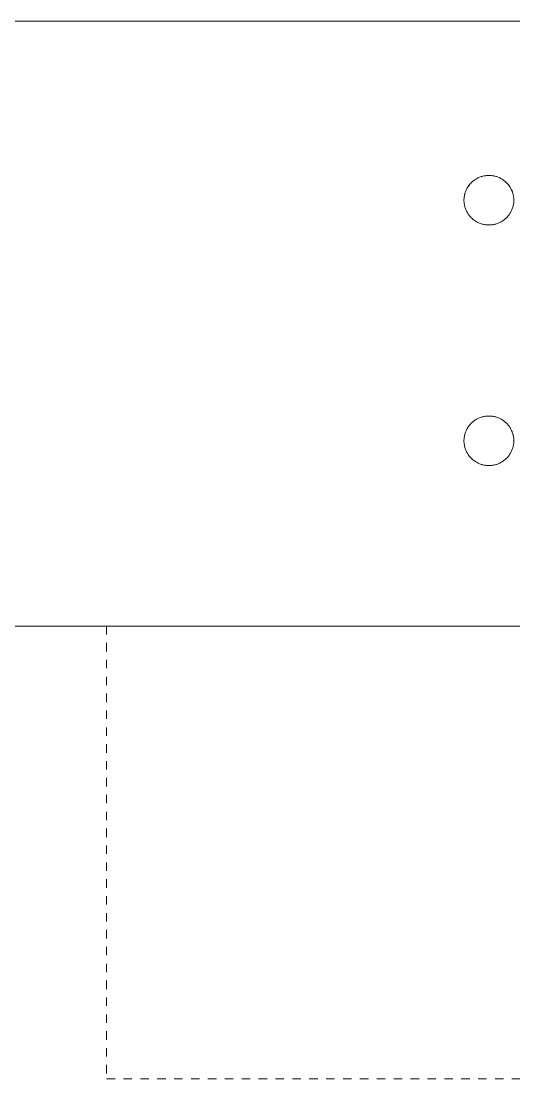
# Model space of a CAD drawing. Header units: inches. Extents: x -9 to 187, y -3 to 135.
# Drawn here: x 38.37 to 44.2, y 48.14 to 60.67 of the extents above; entities that cross this region are included whole.
import ezdxf

# ---------------------------------------------------------------- set-up
doc = ezdxf.new("R2010")
doc.units = ezdxf.units.IN
doc.linetypes.add('HIDDEN', pattern=[1.905, 1.27, -0.635])
doc.layers.add('ZANO_R', color=7, linetype='Continuous', lineweight=0)
doc.layers.add('ZANO_R_przerywana', color=250, linetype='HIDDEN', lineweight=0)

msp = doc.modelspace()

# ---------------------------------------------------------------- linework, layer by layer
at = {"layer": 'ZANO_R'}
for p, q in [((45.28718, 60.66907), (12.03027, 60.66907)), ((43.70909, 58.76555), (43.71687, 58.77229)), ((43.70934, 58.76584), (43.71712, 58.77257)), ((43.71687, 58.77229), (43.72488, 58.77876)), ((43.71712, 58.77257), (43.72512, 58.77902)), ((43.72488, 58.77876), (43.73312, 58.78495)), ((43.72512, 58.77902), (43.73335, 58.78519)), ((43.73312, 58.78495), (43.74156, 58.79084)), ((43.73335, 58.78519), (43.74179, 58.79106)), ((43.74156, 58.79084), (43.75021, 58.79644)), ((43.74179, 58.79106), (43.75042, 58.79664)), ((43.75021, 58.79644), (43.75904, 58.80173)), ((43.75042, 58.79664), (43.75925, 58.80192)), ((43.75904, 58.80173), (43.76806, 58.80671)), ((43.75925, 58.80192), (43.76825, 58.80688)), ((43.76806, 58.80671), (43.77724, 58.81137)), ((43.76825, 58.80688), (43.77742, 58.81153)), ((43.77724, 58.81137), (43.78658, 58.81571)), ((43.77742, 58.81153), (43.78675, 58.81585)), ((43.78658, 58.81571), (43.79607, 58.81972)), ((43.78675, 58.81585), (43.79623, 58.81985)), ((43.79607, 58.81972), (43.80569, 58.8234)), ((43.79623, 58.81985), (43.80583, 58.82351)), ((43.80569, 58.8234), (43.81543, 58.82674)), ((43.80583, 58.82351), (43.81556, 58.82684)), ((43.81543, 58.82674), (43.82528, 58.82973)), ((43.81556, 58.82684), (43.8254, 58.82982)), ((43.82528, 58.82973), (43.83523, 58.83238)), ((43.8254, 58.82982), (43.83534, 58.83246)), ((43.83523, 58.83238), (43.84527, 58.83469)), ((43.83534, 58.83246), (43.84537, 58.83475)), ((43.84527, 58.83469), (43.85538, 58.83664)), ((43.84537, 58.83475), (43.85546, 58.83669)), ((43.85538, 58.83664), (43.86556, 58.83823)), ((43.85546, 58.83669), (43.86562, 58.83827)), ((43.86556, 58.83823), (43.87578, 58.83947)), ((43.86562, 58.83827), (43.87583, 58.8395)), ((43.87578, 58.83947), (43.88604, 58.84036)), ((43.87583, 58.8395), (43.88608, 58.84038)), ((43.88604, 58.84036), (43.89633, 58.84088)), ((43.88608, 58.84038), (43.89635, 58.84089)), ((43.89633, 58.84088), (43.90663, 58.84105)), ((43.89635, 58.84089), (43.90663, 58.84105)), ((43.90663, 58.84105), (43.91692, 58.84088)), ((43.90663, 58.84105), (43.91691, 58.84089)), ((43.91691, 58.84089), (43.92718, 58.84038)), ((43.91692, 58.84088), (43.92721, 58.84036)), ((43.92718, 58.84038), (43.93742, 58.8395)), ((43.92721, 58.84036), (43.93747, 58.83947)), ((43.93742, 58.8395), (43.94763, 58.83827)), ((43.93747, 58.83947), (43.94769, 58.83823)), ((43.94763, 58.83827), (43.95779, 58.83669)), ((43.94769, 58.83823), (43.95787, 58.83664)), ((43.95779, 58.83669), (43.96789, 58.83475)), ((43.95787, 58.83664), (43.96798, 58.83469)), ((43.96789, 58.83475), (43.97791, 58.83246)), ((43.96798, 58.83469), (43.97802, 58.83238)), ((43.97791, 58.83246), (43.98785, 58.82982)), ((43.97802, 58.83238), (43.98797, 58.82973)), ((43.98785, 58.82982), (43.99769, 58.82684)), ((43.98797, 58.82973), (43.99782, 58.82674)), ((43.99769, 58.82684), (44.00742, 58.82351)), ((43.99782, 58.82674), (44.00757, 58.8234)), ((44.00742, 58.82351), (44.01703, 58.81985)), ((44.00757, 58.8234), (44.01719, 58.81972)), ((44.01703, 58.81985), (44.0265, 58.81585)), ((44.01719, 58.81972), (44.02667, 58.81571)), ((44.0265, 58.81585), (44.03583, 58.81153)), ((44.02667, 58.81571), (44.03601, 58.81137)), ((44.03583, 58.81153), (44.045, 58.80688)), ((44.03601, 58.81137), (44.04519, 58.80671)), ((44.045, 58.80688), (44.054, 58.80192)), ((44.04519, 58.80671), (44.05421, 58.80173)), ((44.054, 58.80192), (44.06283, 58.79664)), ((44.05421, 58.80173), (44.06304, 58.79644)), ((44.06283, 58.79664), (44.07147, 58.79106)), ((44.06304, 58.79644), (44.07169, 58.79084)), ((44.07147, 58.79106), (44.0799, 58.78519)), ((44.07169, 58.79084), (44.08014, 58.78495)), ((44.0799, 58.78519), (44.08813, 58.77902)), ((44.08014, 58.78495), (44.08837, 58.77876)), ((44.08813, 58.77902), (44.09613, 58.77257)), ((44.08837, 58.77876), (44.09638, 58.77229)), ((44.09613, 58.77257), (44.10391, 58.76584)), ((44.09638, 58.77229), (44.10417, 58.76555)), ((43.62571, 58.63758), (43.62908, 58.64732)), ((43.626, 58.63815), (43.62937, 58.64786)), ((43.62908, 58.64732), (43.63279, 58.65693)), ((43.62937, 58.64786), (43.63307, 58.65745)), ((43.63279, 58.65693), (43.63682, 58.6664)), ((43.63307, 58.65745), (43.63711, 58.66691)), ((43.63682, 58.6664), (43.64119, 58.67573)), ((43.63711, 58.66691), (43.64148, 58.67622)), ((43.64119, 58.67573), (43.64588, 58.6849)), ((43.64148, 58.67622), (43.64617, 58.68537)), ((43.64588, 58.6849), (43.65089, 58.6939)), ((43.64617, 58.68537), (43.65118, 58.69435)), ((43.65089, 58.6939), (43.6562, 58.70272)), ((43.65118, 58.69435), (43.65649, 58.70315)), ((43.6562, 58.70272), (43.66183, 58.71134)), ((43.65649, 58.70315), (43.66211, 58.71176)), ((43.66183, 58.71134), (43.66775, 58.71977)), ((43.66211, 58.71176), (43.66803, 58.72017)), ((43.66775, 58.71977), (43.67396, 58.72799)), ((43.66803, 58.72017), (43.67424, 58.72837)), ((43.67396, 58.72799), (43.68045, 58.73598)), ((43.67424, 58.72837), (43.68073, 58.73634)), ((43.68045, 58.73598), (43.68722, 58.74374)), ((43.68073, 58.73634), (43.68749, 58.74409)), ((43.68722, 58.74374), (43.69425, 58.75126)), ((43.68749, 58.74409), (43.69452, 58.75159)), ((43.69425, 58.75126), (43.70154, 58.75854)), ((43.69452, 58.75159), (43.70181, 58.75884)), ((43.70154, 58.75854), (43.70909, 58.76555)), ((43.70181, 58.75884), (43.70934, 58.76584)), ((44.10391, 58.76584), (44.11145, 58.75884)), ((44.10417, 58.76555), (44.11171, 58.75854)), ((44.11145, 58.75884), (44.11873, 58.75159)), ((44.11171, 58.75854), (44.119, 58.75126)), ((44.11873, 58.75159), (44.12576, 58.74409)), ((44.119, 58.75126), (44.12604, 58.74374)), ((44.12576, 58.74409), (44.13253, 58.73634)), ((44.12604, 58.74374), (44.1328, 58.73598)), ((44.13253, 58.73634), (44.13902, 58.72837)), ((44.1328, 58.73598), (44.1393, 58.72799)), ((44.13902, 58.72837), (44.14522, 58.72017)), ((44.1393, 58.72799), (44.14551, 58.71977)), ((44.14522, 58.72017), (44.15114, 58.71176)), ((44.14551, 58.71977), (44.15143, 58.71134)), ((44.15114, 58.71176), (44.15676, 58.70315)), ((44.15143, 58.71134), (44.15705, 58.70272)), ((44.15676, 58.70315), (44.16208, 58.69435)), ((44.15705, 58.70272), (44.16237, 58.6939)), ((44.16208, 58.69435), (44.16708, 58.68537)), ((44.16237, 58.6939), (44.16737, 58.6849)), ((44.16708, 58.68537), (44.17177, 58.67622)), ((44.16737, 58.6849), (44.17206, 58.67573)), ((44.17177, 58.67622), (44.17614, 58.66691)), ((44.17206, 58.67573), (44.17643, 58.6664)), ((44.17614, 58.66691), (44.18018, 58.65745)), ((44.17643, 58.6664), (44.18047, 58.65693)), ((44.18018, 58.65745), (44.18388, 58.64786)), ((44.18047, 58.65693), (44.18417, 58.64732)), ((44.18388, 58.64786), (44.18725, 58.63815)), ((44.18417, 58.64732), (44.18754, 58.63758)), ((43.61137, 58.54715), (43.61157, 58.55743)), ((43.61137, 58.54715), (43.61163, 58.5369)), ((43.61157, 58.55743), (43.61213, 58.5677)), ((43.61163, 58.5369), (43.61225, 58.52667)), ((43.61213, 58.5677), (43.61305, 58.57794)), ((43.61225, 58.52667), (43.61323, 58.51647)), ((43.61305, 58.57794), (43.61433, 58.58814)), ((43.61433, 58.58814), (43.61596, 58.59829)), ((43.61596, 58.59829), (43.61795, 58.60838)), ((43.61795, 58.60838), (43.62028, 58.6184)), ((43.62089, 58.62091), (43.61918, 58.61406)), ((43.62028, 58.6184), (43.62297, 58.62832)), ((43.62277, 58.62772), (43.62089, 58.62091)), ((43.62269, 58.62774), (43.62571, 58.63758)), ((43.62297, 58.62832), (43.626, 58.63815)), ((44.18725, 58.63815), (44.19028, 58.62832)), ((44.18754, 58.63758), (44.19057, 58.62774)), ((44.19028, 58.62832), (44.19297, 58.6184)), ((44.19236, 58.62091), (44.19049, 58.62772)), ((44.19407, 58.61406), (44.19236, 58.62091)), ((44.19297, 58.6184), (44.1953, 58.60838)), ((44.1953, 58.60838), (44.19729, 58.59829)), ((44.19729, 58.59829), (44.19892, 58.58814)), ((44.19892, 58.58814), (44.2002, 58.57794)), ((44.20003, 58.51647), (44.201, 58.52667)), ((44.2002, 58.57794), (44.20112, 58.5677)), ((44.201, 58.52667), (44.20162, 58.5369)), ((44.20112, 58.5677), (44.20168, 58.55743)), ((44.20162, 58.5369), (44.20188, 58.54715)), ((44.20168, 58.55743), (44.20188, 58.54715)), ((43.61323, 58.51647), (43.61455, 58.5063)), ((43.61455, 58.5063), (43.61623, 58.49619)), ((43.61623, 58.49619), (43.61826, 58.48614)), ((43.61826, 58.48614), (43.62064, 58.47617)), ((43.62064, 58.47617), (43.62336, 58.46628)), ((43.62336, 58.46628), (43.62643, 58.4565)), ((43.62643, 58.4565), (43.62983, 58.44683)), ((43.62983, 58.44683), (43.63356, 58.43728)), ((43.63356, 58.43728), (43.63763, 58.42787)), ((43.63763, 58.42787), (43.64202, 58.41861)), ((43.64202, 58.41861), (43.64672, 58.4095)), ((43.64672, 58.4095), (43.65174, 58.40056)), ((43.65174, 58.40056), (43.65707, 58.39181)), ((43.65707, 58.39181), (43.6627, 58.38324)), ((44.15055, 58.38324), (44.15618, 58.39181)), ((44.15618, 58.39181), (44.16151, 58.40056)), ((44.16151, 58.40056), (44.16653, 58.4095)), ((44.16653, 58.4095), (44.17124, 58.41861)), ((44.17124, 58.41861), (44.17562, 58.42787)), ((44.17562, 58.42787), (44.17969, 58.43728)), ((44.17969, 58.43728), (44.18342, 58.44683)), ((44.18342, 58.44683), (44.18683, 58.4565)), ((44.18683, 58.4565), (44.18989, 58.46628)), ((44.18989, 58.46628), (44.19261, 58.47617)), ((44.19261, 58.47617), (44.19499, 58.48614)), ((44.19499, 58.48614), (44.19702, 58.49619)), ((44.19702, 58.49619), (44.1987, 58.5063)), ((44.1987, 58.5063), (44.20003, 58.51647)), ((43.6627, 58.38324), (43.66862, 58.37487)), ((43.66862, 58.37487), (43.67483, 58.36671)), ((43.67483, 58.36671), (43.68132, 58.35878)), ((43.68132, 58.35878), (43.68808, 58.35107)), ((43.68808, 58.35107), (43.69511, 58.3436)), ((43.69511, 58.3436), (43.70239, 58.33639)), ((43.70239, 58.33639), (43.70991, 58.32942)), ((43.70991, 58.32942), (43.71767, 58.32273)), ((43.71767, 58.32273), (43.72566, 58.31631)), ((43.72566, 58.31631), (43.73387, 58.31017)), ((43.73387, 58.31017), (43.74229, 58.30431)), ((43.74229, 58.30431), (43.7509, 58.29876)), ((43.7509, 58.29876), (43.75971, 58.2935)), ((43.75971, 58.2935), (43.76869, 58.28856)), ((43.76869, 58.28856), (43.77783, 58.28392)), ((43.77783, 58.28392), (43.78713, 58.27961)), ((43.78713, 58.27961), (43.79658, 58.27563)), ((43.79658, 58.27563), (43.80615, 58.27197)), ((43.80615, 58.27197), (43.81585, 58.26865)), ((43.81585, 58.26865), (43.82566, 58.26567)), ((43.98759, 58.26567), (43.9974, 58.26865)), ((43.9974, 58.26865), (44.0071, 58.27197)), ((44.0071, 58.27197), (44.01668, 58.27563)), ((44.01668, 58.27563), (44.02612, 58.27961)), ((44.02612, 58.27961), (44.03542, 58.28392)), ((44.03542, 58.28392), (44.04457, 58.28856)), ((44.04457, 58.28856), (44.05355, 58.2935)), ((44.05355, 58.2935), (44.06235, 58.29876)), ((44.06235, 58.29876), (44.07096, 58.30431)), ((44.07096, 58.30431), (44.07938, 58.31017)), ((44.07938, 58.31017), (44.08759, 58.31631)), ((44.08759, 58.31631), (44.09558, 58.32273)), ((44.09558, 58.32273), (44.10334, 58.32942)), ((44.10334, 58.32942), (44.11087, 58.33639)), ((44.11087, 58.33639), (44.11815, 58.3436)), ((44.11815, 58.3436), (44.12517, 58.35107)), ((44.12517, 58.35107), (44.13193, 58.35878)), ((44.13193, 58.35878), (44.13842, 58.36671)), ((44.13842, 58.36671), (44.14463, 58.37487)), ((44.14463, 58.37487), (44.15055, 58.38324)), ((43.82566, 58.26567), (43.83557, 58.26303)), ((43.83557, 58.26303), (43.84556, 58.26074)), ((43.84556, 58.26074), (43.85562, 58.25879)), ((43.85562, 58.25879), (43.86575, 58.2572)), ((43.86575, 58.2572), (43.87593, 58.25595)), ((43.87593, 58.25595), (43.88614, 58.25506)), ((43.88614, 58.25506), (43.89638, 58.25453)), ((43.89638, 58.25453), (43.90663, 58.25435)), ((43.90663, 58.25435), (43.91688, 58.25453)), ((43.91688, 58.25453), (43.92711, 58.25506)), ((43.92711, 58.25506), (43.93733, 58.25595)), ((43.93733, 58.25595), (43.9475, 58.2572)), ((43.9475, 58.2572), (43.95763, 58.25879)), ((43.95763, 58.25879), (43.96769, 58.26074)), ((43.96769, 58.26074), (43.97769, 58.26303)), ((43.97769, 58.26303), (43.98759, 58.26567)), ((43.67424, 55.87844), (43.68073, 55.88641)), ((43.68073, 55.88641), (43.68749, 55.89416)), ((43.68749, 55.89416), (43.69452, 55.90166)), ((43.69452, 55.90166), (43.70181, 55.90891)), ((43.70181, 55.90891), (43.70934, 55.91591)), ((43.70934, 55.91591), (43.71712, 55.92264)), ((43.71712, 55.92264), (43.72512, 55.92909)), ((43.72512, 55.92909), (43.73335, 55.93526)), ((43.73335, 55.93526), (43.74179, 55.94114)), ((43.74179, 55.94114), (43.75042, 55.94672)), ((43.75042, 55.94672), (43.75925, 55.95199)), ((43.75925, 55.95199), (43.76825, 55.95696)), ((43.76825, 55.95696), (43.77742, 55.9616)), ((43.77742, 55.9616), (43.78675, 55.96593)), ((43.78675, 55.96593), (43.79623, 55.96992)), ((43.79623, 55.96992), (43.80583, 55.97358)), ((43.80583, 55.97358), (43.81556, 55.97691)), ((43.81556, 55.97691), (43.8254, 55.97989)), ((43.8254, 55.97989), (43.83534, 55.98253)), ((43.83534, 55.98253), (43.84537, 55.98482)), ((43.84537, 55.98482), (43.85546, 55.98676)), ((43.85546, 55.98676), (43.86562, 55.98834)), ((43.86562, 55.98834), (43.87583, 55.98957)), ((43.87583, 55.98957), (43.88608, 55.99045)), ((43.88608, 55.99045), (43.89635, 55.99096)), ((43.89635, 55.99096), (43.90663, 55.99112)), ((43.90663, 55.99112), (43.91691, 55.99096)), ((43.91691, 55.99096), (43.92718, 55.99045)), ((43.92718, 55.99045), (43.93742, 55.98957)), ((43.93742, 55.98957), (43.94763, 55.98834)), ((43.94763, 55.98834), (43.95779, 55.98676)), ((43.95779, 55.98676), (43.96789, 55.98482)), ((43.96789, 55.98482), (43.97791, 55.98253)), ((43.97791, 55.98253), (43.98785, 55.97989)), ((43.98785, 55.97989), (43.99769, 55.97691)), ((43.99769, 55.97691), (44.00742, 55.97358)), ((44.00742, 55.97358), (44.01703, 55.96992)), ((44.01703, 55.96992), (44.0265, 55.96593)), ((44.0265, 55.96593), (44.03583, 55.9616)), ((44.03583, 55.9616), (44.045, 55.95696)), ((44.045, 55.95696), (44.054, 55.95199)), ((44.054, 55.95199), (44.06283, 55.94672)), ((44.06283, 55.94672), (44.07147, 55.94114)), ((44.07147, 55.94114), (44.0799, 55.93526)), ((44.0799, 55.93526), (44.08813, 55.92909)), ((44.08813, 55.92909), (44.09613, 55.92264)), ((44.09613, 55.92264), (44.10391, 55.91591)), ((44.10391, 55.91591), (44.11145, 55.90891)), ((44.11145, 55.90891), (44.11873, 55.90166)), ((44.11873, 55.90166), (44.12576, 55.89416)), ((44.12576, 55.89416), (44.13253, 55.88641)), ((44.13253, 55.88641), (44.13902, 55.87844)), ((43.61795, 55.75845), (43.62028, 55.76847)), ((43.62089, 55.77098), (43.61918, 55.76413)), ((43.62028, 55.76847), (43.62297, 55.77839)), ((43.62277, 55.77779), (43.62089, 55.77098)), ((43.62297, 55.77839), (43.626, 55.78822)), ((43.626, 55.78822), (43.62937, 55.79793)), ((43.62937, 55.79793), (43.63307, 55.80752)), ((43.63307, 55.80752), (43.63711, 55.81698)), ((43.63711, 55.81698), (43.64148, 55.82629)), ((43.64148, 55.82629), (43.64617, 55.83544)), ((43.64617, 55.83544), (43.65118, 55.84442)), ((43.65118, 55.84442), (43.65649, 55.85322)), ((43.65649, 55.85322), (43.66211, 55.86183)), ((43.66211, 55.86183), (43.66803, 55.87024)), ((43.66803, 55.87024), (43.67424, 55.87844)), ((44.13902, 55.87844), (44.14522, 55.87024)), ((44.14522, 55.87024), (44.15114, 55.86183)), ((44.15114, 55.86183), (44.15676, 55.85322)), ((44.15676, 55.85322), (44.16208, 55.84442)), ((44.16208, 55.84442), (44.16708, 55.83544)), ((44.16708, 55.83544), (44.17177, 55.82629)), ((44.17177, 55.82629), (44.17614, 55.81698)), ((44.17614, 55.81698), (44.18018, 55.80752)), ((44.18018, 55.80752), (44.18388, 55.79793)), ((44.18388, 55.79793), (44.18725, 55.78822)), ((44.18725, 55.78822), (44.19028, 55.77839)), ((44.19028, 55.77839), (44.19297, 55.76847)), ((44.19236, 55.77098), (44.19049, 55.77779)), ((44.19407, 55.76413), (44.19236, 55.77098)), ((44.19297, 55.76847), (44.1953, 55.75845)), ((43.61137, 55.69722), (43.61157, 55.7075)), ((43.61137, 55.69722), (43.61163, 55.68697)), ((43.61157, 55.7075), (43.61213, 55.71777)), ((43.61163, 55.68697), (43.61225, 55.67674)), ((43.61213, 55.71777), (43.61305, 55.72801)), ((43.61225, 55.67674), (43.61323, 55.66654)), ((43.61305, 55.72801), (43.61433, 55.73821)), ((43.61323, 55.66654), (43.61455, 55.65637)), ((43.61433, 55.73821), (43.61596, 55.74836)), ((43.61455, 55.65637), (43.61623, 55.64626)), ((43.61596, 55.74836), (43.61795, 55.75845)), ((43.61623, 55.64626), (43.61826, 55.63621)), ((43.61826, 55.63621), (43.62064, 55.62624)), ((44.19261, 55.62624), (44.19499, 55.63621)), ((44.19499, 55.63621), (44.19702, 55.64626)), ((44.1953, 55.75845), (44.19729, 55.74836)), ((44.19702, 55.64626), (44.1987, 55.65637)), ((44.19729, 55.74836), (44.19892, 55.73821)), ((44.1987, 55.65637), (44.20003, 55.66654)), ((44.19892, 55.73821), (44.2002, 55.72801)), ((44.20003, 55.66654), (44.201, 55.67674)), ((44.2002, 55.72801), (44.20112, 55.71777)), ((44.201, 55.67674), (44.20162, 55.68697)), ((44.20112, 55.71777), (44.20168, 55.7075)), ((44.20162, 55.68697), (44.20188, 55.69722)), ((44.20168, 55.7075), (44.20188, 55.69722)), ((43.62064, 55.62624), (43.62336, 55.61636)), ((43.62336, 55.61636), (43.62643, 55.60657)), ((43.62643, 55.60657), (43.62983, 55.5969)), ((43.62983, 55.5969), (43.63356, 55.58736)), ((43.63356, 55.58736), (43.63763, 55.57794)), ((43.63763, 55.57794), (43.64202, 55.56868)), ((43.64202, 55.56868), (43.64672, 55.55957)), ((43.64672, 55.55957), (43.65174, 55.55064)), ((43.65174, 55.55064), (43.65707, 55.54188)), ((43.65707, 55.54188), (43.6627, 55.53331)), ((43.6627, 55.53331), (43.66862, 55.52494)), ((43.66862, 55.52494), (43.67483, 55.51679)), ((43.67483, 55.51679), (43.68132, 55.50885)), ((44.13193, 55.50885), (44.13842, 55.51679)), ((44.13842, 55.51679), (44.14463, 55.52494)), ((44.14463, 55.52494), (44.15055, 55.53331)), ((44.15055, 55.53331), (44.15618, 55.54188)), ((44.15618, 55.54188), (44.16151, 55.55064)), ((44.16151, 55.55064), (44.16653, 55.55957)), ((44.16653, 55.55957), (44.17124, 55.56868)), ((44.17124, 55.56868), (44.17562, 55.57794)), ((44.17562, 55.57794), (44.17969, 55.58736)), ((44.17969, 55.58736), (44.18342, 55.5969)), ((44.18342, 55.5969), (44.18683, 55.60657)), ((44.18683, 55.60657), (44.18989, 55.61636)), ((44.18989, 55.61636), (44.19261, 55.62624)), ((43.68132, 55.50885), (43.68808, 55.50114)), ((43.68808, 55.50114), (43.69511, 55.49368)), ((43.69511, 55.49368), (43.70239, 55.48646)), ((43.70239, 55.48646), (43.70991, 55.4795)), ((43.70991, 55.4795), (43.71767, 55.4728)), ((43.71767, 55.4728), (43.72566, 55.46638)), ((43.72566, 55.46638), (43.73387, 55.46024)), ((43.73387, 55.46024), (43.74229, 55.45438)), ((43.74229, 55.45438), (43.7509, 55.44883)), ((43.7509, 55.44883), (43.75971, 55.44357)), ((43.75971, 55.44357), (43.76869, 55.43863)), ((43.76869, 55.43863), (43.77783, 55.434)), ((43.77783, 55.434), (43.78713, 55.42968)), ((43.78713, 55.42968), (43.79658, 55.4257)), ((43.79658, 55.4257), (43.80615, 55.42204)), ((43.80615, 55.42204), (43.81585, 55.41872)), ((43.81585, 55.41872), (43.82566, 55.41574)), ((43.82566, 55.41574), (43.83557, 55.4131)), ((43.83557, 55.4131), (43.84556, 55.41081)), ((43.84556, 55.41081), (43.85562, 55.40886)), ((43.85562, 55.40886), (43.86575, 55.40727)), ((43.86575, 55.40727), (43.87593, 55.40602)), ((43.87593, 55.40602), (43.88614, 55.40514)), ((43.88614, 55.40514), (43.89638, 55.4046)), ((43.89638, 55.4046), (43.90663, 55.40442)), ((43.90663, 55.40442), (43.91688, 55.4046)), ((43.91688, 55.4046), (43.92711, 55.40514)), ((43.92711, 55.40514), (43.93733, 55.40602)), ((43.93733, 55.40602), (43.9475, 55.40727)), ((43.9475, 55.40727), (43.95763, 55.40886)), ((43.95763, 55.40886), (43.96769, 55.41081)), ((43.96769, 55.41081), (43.97769, 55.4131)), ((43.97769, 55.4131), (43.98759, 55.41574)), ((43.98759, 55.41574), (43.9974, 55.41872)), ((43.9974, 55.41872), (44.0071, 55.42204)), ((44.0071, 55.42204), (44.01668, 55.4257)), ((44.01668, 55.4257), (44.02612, 55.42968)), ((44.02612, 55.42968), (44.03542, 55.434)), ((44.03542, 55.434), (44.04457, 55.43863)), ((44.04457, 55.43863), (44.05355, 55.44357)), ((44.05355, 55.44357), (44.06235, 55.44883)), ((44.06235, 55.44883), (44.07096, 55.45438)), ((44.07096, 55.45438), (44.07938, 55.46024)), ((44.07938, 55.46024), (44.08759, 55.46638)), ((44.08759, 55.46638), (44.09558, 55.4728)), ((44.09558, 55.4728), (44.10334, 55.4795)), ((44.10334, 55.4795), (44.11087, 55.48646)), ((44.11087, 55.48646), (44.11815, 55.49368)), ((44.11815, 55.49368), (44.12517, 55.50114)), ((44.12517, 55.50114), (44.13193, 55.50885)), ((45.19426, 53.50282), (12.03027, 53.50282))]:
    msp.add_line(p, q, dxfattribs=at)
at = {"layer": 'ZANO_R_przerywana', "ltscale": 0.05}
for p, q in [((39.37934, 53.50282), (39.37934, 48.13868)), ((39.37934, 48.13868), (51.18966, 48.13868))]:
    msp.add_line(p, q, dxfattribs=at)

doc.saveas('drawing.dxf')
